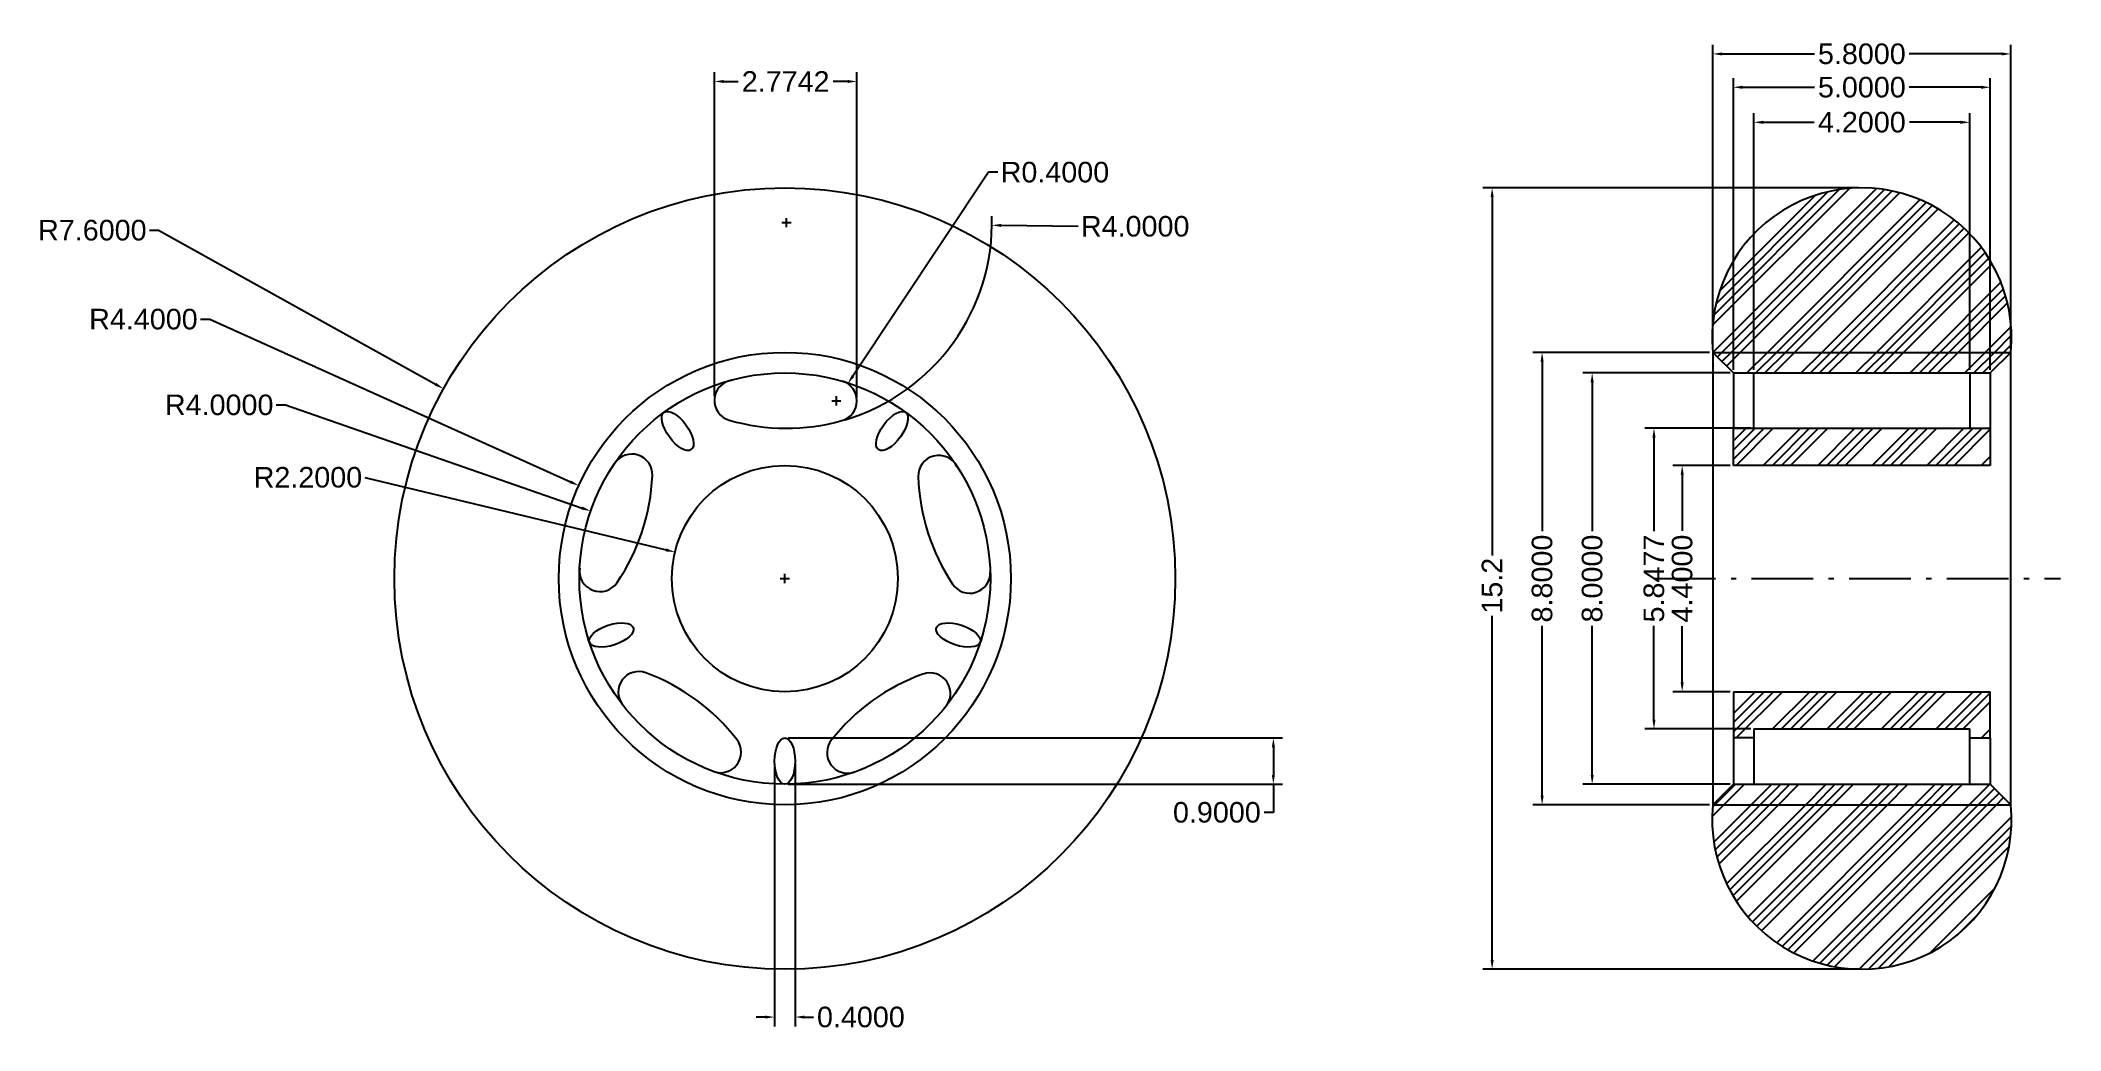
# Model space of a CAD drawing. Header units: centimetres. Extents: x 7.4 to 46.7, y 3.1 to 22.3.
import ezdxf

# ---------------------------------------------------------------- set-up
doc = ezdxf.new("R2010")
doc.units = ezdxf.units.CM
doc.header["$LTSCALE"] = 0.1
doc.header["$MEASUREMENT"] = 0
doc.linetypes.add('ACAD_ISO10W100', pattern=[18, 12, -3, 0, -3])
for name, color, linetype in [('Cotare', 3, 'Continuous'), ('Gauri', 1, 'Continuous'), ('Hasura roata', 4, 'Continuous'), ('Hasura suport bolt', 241, 'Continuous'), ('Linie centrala', 191, 'ACAD_ISO10W100'), ('Silicon', 2, 'Continuous'), ('Suport bolt', 30, 'Continuous')]:
    doc.layers.add(name, color=color, linetype=linetype)
doc.styles.get("Standard").update_dxf_attribs({"font": 'arial.ttf'})
doc.dimstyles.new('Proiect', dxfattribs={"dimtxt": 0.4, "dimasz": 0.18, "dimexe": 0.18, "dimexo": 0.0625, "dimgap": 0.09, "dimtad": 0, "dimtoh": 1, "dimdec": 4, "dimzin": 0, "dimdsep": 46, "dimtxsty": 'Standard', "dimcen": 0.09, "dimadec": 0, "dimazin": 0, "dimtfac": 1, "dimtdec": 4, "dimtofl": 0, "dimtmove": 0, "dimatfit": 3, "dimfxl": 1, "dimtolj": 1, "dimtzin": 0, "dimarcsym": 0})
pattern_1 = [(45, (4.7742, 0.17754), (-0.53033, 0.53033), []), (45, (4.951, 0.17754), (-0.53033, 0.53033), []), (45, (5.12775, 0.17754), (-0.53033, 0.53033), []), (45, (5.3045, 0.17754), (-0.53033, 0.53033), [])]

# ---------------------------------------------------------------- blocks, each defined once
blk = doc.blocks.new('*D8')
at = {"layer": 'Cotare', "color": 0, "lineweight": -2, "transparency": 16777216}
for p, q in [((9.527, 18.644), (9.707, 18.644)), ((9.707, 18.644), (15.095, 15.649)), ((21.805, 11.87), (21.985, 11.87)), ((21.895, 11.78), (21.895, 11.96))]:
    blk.add_line(p, q, dxfattribs=at)
at = {"layer": 'Cotare', "color": 0, "transparency": 16777216}
blk.add_solid([(15.11, 15.675), (15.08, 15.623), (15.252, 15.562)], dxfattribs=at)
at = {"layer": 'Defpoints', "color": 0, "transparency": 16777216}
for p in [(15.252, 15.562), (21.895, 11.87)]:
    blk.add_point(p, dxfattribs=at)
at = {"layer": 'Cotare', "color": 0, "transparency": 16777216, "insert": (8.416, 18.644), "char_height": 0.4, "attachment_point": 5}
blk.add_mtext('\\A1;R7.6000', dxfattribs=at)
blk = doc.blocks.new('*D9')
at = {"layer": 'Cotare', "color": 0, "lineweight": -2, "transparency": 16777216}
for p, q in [((10.521, 16.914), (10.701, 16.914)), ((10.701, 16.914), (17.72, 13.751)), ((21.805, 11.87), (21.985, 11.87)), ((21.895, 11.78), (21.895, 11.96))]:
    blk.add_line(p, q, dxfattribs=at)
at = {"layer": 'Cotare', "color": 0, "transparency": 16777216}
blk.add_solid([(17.732, 13.778), (17.707, 13.724), (17.884, 13.677)], dxfattribs=at)
at = {"layer": 'Defpoints', "color": 0, "transparency": 16777216}
for p in [(17.884, 13.677), (21.895, 11.87)]:
    blk.add_point(p, dxfattribs=at)
at = {"layer": 'Cotare', "color": 0, "transparency": 16777216, "insert": (9.41, 16.914), "char_height": 0.4, "attachment_point": 5}
blk.add_mtext('\\A1;R4.4000', dxfattribs=at)
blk = doc.blocks.new('*D10')
at = {"layer": 'Cotare', "color": 0, "lineweight": -2, "transparency": 16777216}
for p, q in [((11.996, 15.247), (12.176, 15.247)), ((12.176, 15.247), (17.947, 13.242)), ((21.805, 11.87), (21.985, 11.87)), ((21.895, 11.78), (21.895, 11.96))]:
    blk.add_line(p, q, dxfattribs=at)
at = {"layer": 'Cotare', "color": 0, "transparency": 16777216}
blk.add_solid([(17.957, 13.27), (17.937, 13.213), (18.117, 13.183)], dxfattribs=at)
at = {"layer": 'Defpoints', "color": 0, "transparency": 16777216}
for p in [(18.117, 13.183), (21.895, 11.87)]:
    blk.add_point(p, dxfattribs=at)
at = {"layer": 'Cotare', "color": 0, "transparency": 16777216, "insert": (10.885, 15.247), "char_height": 0.4, "attachment_point": 5}
blk.add_mtext('\\A1;R4.0000', dxfattribs=at)
blk = doc.blocks.new('*D11')
at = {"layer": 'Cotare', "color": 0, "lineweight": -2, "transparency": 16777216}
for p, q in [((20.524, 15.421), (20.524, 21.719)), ((23.298, 15.388), (23.298, 21.719)), ((20.704, 21.539), (20.989, 21.539)), ((23.118, 21.539), (22.833, 21.539))]:
    blk.add_line(p, q, dxfattribs=at)
at = {"layer": 'Cotare', "color": 0, "transparency": 16777216}
for points in [[(20.704, 21.569), (20.704, 21.509), (20.524, 21.539)], [(23.118, 21.569), (23.118, 21.509), (23.298, 21.539)]]:
    blk.add_solid(points, dxfattribs=at)
at = {"layer": 'Defpoints', "color": 0, "transparency": 16777216}
for p in [(23.298, 21.539), (20.524, 15.359), (23.298, 15.325)]:
    blk.add_point(p, dxfattribs=at)
at = {"layer": 'Cotare', "color": 0, "transparency": 16777216, "insert": (21.911, 21.539), "char_height": 0.4, "attachment_point": 5}
blk.add_mtext('\\A1;2.7742', dxfattribs=at)
blk = doc.blocks.new('*D12')
at = {"layer": 'Cotare', "color": 0, "lineweight": -2, "transparency": 16777216}
for p, q in [((21.695, 8.257), (21.695, 3.16)), ((22.095, 8.257), (22.095, 3.16)), ((21.515, 3.34), (21.335, 3.34)), ((22.275, 3.34), (22.455, 3.34))]:
    blk.add_line(p, q, dxfattribs=at)
at = {"layer": 'Cotare', "color": 0, "transparency": 16777216}
for points in [[(21.515, 3.37), (21.515, 3.31), (21.695, 3.34)], [(22.275, 3.37), (22.275, 3.31), (22.095, 3.34)]]:
    blk.add_solid(points, dxfattribs=at)
at = {"layer": 'Defpoints', "color": 0, "transparency": 16777216}
for p in [(21.695, 8.32), (22.095, 8.32), (22.095, 3.34)]:
    blk.add_point(p, dxfattribs=at)
at = {"layer": 'Cotare', "color": 0, "transparency": 16777216, "insert": (23.375, 3.34), "char_height": 0.4, "attachment_point": 5}
blk.add_mtext('\\A1;0.4000', dxfattribs=at)
blk = doc.blocks.new('*D13')
at = {"layer": 'Cotare', "color": 0, "lineweight": -2, "transparency": 16777216}
for p, q in [((21.926, 18.703), (21.926, 18.883)), ((21.836, 18.793), (22.016, 18.793)), ((27.603, 18.72), (26.105, 18.739))]:
    blk.add_line(p, q, dxfattribs=at)
blk.add_arc((21.926, 18.793), 4, 286.5643, 1.835, dxfattribs=at)
at = {"layer": 'Cotare', "color": 0, "transparency": 16777216}
blk.add_solid([(26.106, 18.769), (26.105, 18.709), (25.925, 18.742)], dxfattribs=at)
at = {"layer": 'Defpoints', "color": 0, "transparency": 16777216}
for p in [(21.926, 18.793), (25.925, 18.742)]:
    blk.add_point(p, dxfattribs=at)
at = {"layer": 'Cotare', "color": 0, "transparency": 16777216, "insert": (28.714, 18.72), "char_height": 0.4, "attachment_point": 5}
blk.add_mtext('\\A1;R4.0000', dxfattribs=at)
blk = doc.blocks.new('*D14')
at = {"layer": 'Cotare', "color": 0, "lineweight": -2, "transparency": 16777216}
for p, q in [((21.958, 8.77), (31.584, 8.77)), ((31.404, 8.59), (31.404, 8.05)), ((21.958, 7.87), (31.584, 7.87)), ((31.404, 7.87), (31.404, 7.321)), ((31.404, 7.321), (31.224, 7.321))]:
    blk.add_line(p, q, dxfattribs=at)
at = {"layer": 'Cotare', "color": 0, "transparency": 16777216}
for points in [[(31.374, 8.59), (31.434, 8.59), (31.404, 8.77)], [(31.374, 8.05), (31.434, 8.05), (31.404, 7.87)]]:
    blk.add_solid(points, dxfattribs=at)
at = {"layer": 'Defpoints', "color": 0, "transparency": 16777216}
for p in [(21.895, 8.77), (21.895, 7.87), (31.404, 7.87)]:
    blk.add_point(p, dxfattribs=at)
at = {"layer": 'Cotare', "color": 0, "transparency": 16777216, "insert": (30.304, 7.321), "char_height": 0.4, "attachment_point": 5}
blk.add_mtext('\\A1;0.9000', dxfattribs=at)
blk = doc.blocks.new('*D15')
at = {"layer": 'Cotare', "color": 0, "lineweight": -2, "transparency": 16777216}
for p, q in [((13.723, 13.838), (19.582, 12.427)), ((21.805, 11.87), (21.985, 11.87)), ((21.895, 11.78), (21.895, 11.96))]:
    blk.add_line(p, q, dxfattribs=at)
at = {"layer": 'Cotare', "color": 0, "transparency": 16777216}
blk.add_solid([(19.589, 12.456), (19.575, 12.398), (19.757, 12.385)], dxfattribs=at)
at = {"layer": 'Defpoints', "color": 0, "transparency": 16777216}
for p in [(19.757, 12.385), (21.895, 11.87)]:
    blk.add_point(p, dxfattribs=at)
at = {"layer": 'Cotare', "color": 0, "transparency": 16777216, "insert": (12.612, 13.838), "char_height": 0.4, "attachment_point": 5}
blk.add_mtext('\\A1;R2.2000', dxfattribs=at)
blk = doc.blocks.new('*D16')
at = {"layer": 'Cotare', "color": 0, "lineweight": -2, "transparency": 16777216}
for p, q in [((25.861, 19.773), (23.22, 15.81)), ((26.041, 19.773), (25.861, 19.773)), ((22.898, 15.237), (22.898, 15.417)), ((22.808, 15.327), (22.988, 15.327))]:
    blk.add_line(p, q, dxfattribs=at)
at = {"layer": 'Cotare', "color": 0, "transparency": 16777216}
blk.add_solid([(23.195, 15.826), (23.245, 15.793), (23.12, 15.66)], dxfattribs=at)
at = {"layer": 'Defpoints', "color": 0, "transparency": 16777216}
for p in [(23.12, 15.66), (22.898, 15.327)]:
    blk.add_point(p, dxfattribs=at)
at = {"layer": 'Cotare', "color": 0, "transparency": 16777216, "insert": (27.152, 19.773), "char_height": 0.4, "attachment_point": 5}
blk.add_mtext('\\A1;R0.4000', dxfattribs=at)
blk = doc.blocks.new('*D17')
at = {"layer": 'Cotare', "color": 0, "lineweight": -2, "transparency": 16777216}
for p, q in [((42.796, 19.47), (35.482, 19.47)), ((35.662, 19.29), (35.662, 12.319)), ((35.662, 4.45), (35.662, 11.142)), ((42.796, 4.27), (35.482, 4.27))]:
    blk.add_line(p, q, dxfattribs=at)
at = {"layer": 'Cotare', "color": 0, "transparency": 16777216}
for points in [[(35.632, 19.29), (35.692, 19.29), (35.662, 19.47)], [(35.632, 4.45), (35.692, 4.45), (35.662, 4.27)]]:
    blk.add_solid(points, dxfattribs=at)
at = {"layer": 'Defpoints', "color": 0, "transparency": 16777216}
for p in [(42.858, 19.47), (35.662, 4.27), (42.858, 4.27)]:
    blk.add_point(p, dxfattribs=at)
at = {"layer": 'Cotare', "color": 0, "transparency": 16777216, "insert": (35.662, 11.731), "char_height": 0.4, "attachment_point": 5, "rotation": 90}
blk.add_mtext('\\A1;15.2', dxfattribs=at)
blk = doc.blocks.new('*D19')
at = {"layer": 'Cotare', "color": 0, "lineweight": -2, "transparency": 16777216}
for p, q in [((39.958, 16.332), (39.958, 22.255)), ((40.138, 22.075), (41.939, 22.075)), ((45.578, 22.075), (43.778, 22.075)), ((45.758, 16.332), (45.758, 22.255))]:
    blk.add_line(p, q, dxfattribs=at)
at = {"layer": 'Cotare', "color": 0, "transparency": 16777216}
for points in [[(40.138, 22.105), (40.138, 22.045), (39.958, 22.075)], [(45.578, 22.105), (45.578, 22.045), (45.758, 22.075)]]:
    blk.add_solid(points, dxfattribs=at)
at = {"layer": 'Defpoints', "color": 0, "transparency": 16777216}
for p in [(45.758, 22.075), (39.958, 16.27), (45.758, 16.27)]:
    blk.add_point(p, dxfattribs=at)
at = {"layer": 'Cotare', "color": 0, "transparency": 16777216, "insert": (42.858, 22.075), "char_height": 0.4, "attachment_point": 5}
blk.add_mtext('\\A1;5.8000', dxfattribs=at)
blk = doc.blocks.new('*D20')
at = {"layer": 'Cotare', "color": 0, "lineweight": -2, "transparency": 16777216}
for p, q in [((40.358, 15.932), (40.358, 21.606)), ((40.538, 21.426), (41.939, 21.426)), ((45.178, 21.426), (43.778, 21.426)), ((45.358, 15.932), (45.358, 21.606))]:
    blk.add_line(p, q, dxfattribs=at)
at = {"layer": 'Cotare', "color": 0, "transparency": 16777216}
for points in [[(40.538, 21.456), (40.538, 21.396), (40.358, 21.426)], [(45.178, 21.456), (45.178, 21.396), (45.358, 21.426)]]:
    blk.add_solid(points, dxfattribs=at)
at = {"layer": 'Defpoints', "color": 0, "transparency": 16777216}
for p in [(45.358, 21.426), (40.358, 15.87), (45.358, 15.87)]:
    blk.add_point(p, dxfattribs=at)
at = {"layer": 'Cotare', "color": 0, "transparency": 16777216, "insert": (42.858, 21.426), "char_height": 0.4, "attachment_point": 5}
blk.add_mtext('\\A1;5.0000', dxfattribs=at)
blk = doc.blocks.new('*D21')
at = {"layer": 'Cotare', "color": 0, "lineweight": -2, "transparency": 16777216}
for p, q in [((40.758, 15.932), (40.758, 20.925)), ((44.958, 15.932), (44.958, 20.925)), ((40.938, 20.745), (41.931, 20.745)), ((44.778, 20.745), (43.786, 20.745))]:
    blk.add_line(p, q, dxfattribs=at)
at = {"layer": 'Cotare', "color": 0, "transparency": 16777216}
for points in [[(40.938, 20.775), (40.938, 20.715), (40.758, 20.745)], [(44.778, 20.775), (44.778, 20.715), (44.958, 20.745)]]:
    blk.add_solid(points, dxfattribs=at)
at = {"layer": 'Defpoints', "color": 0, "transparency": 16777216}
for p in [(44.958, 20.745), (40.758, 15.87), (44.958, 15.87)]:
    blk.add_point(p, dxfattribs=at)
at = {"layer": 'Cotare', "color": 0, "transparency": 16777216, "insert": (42.858, 20.745), "char_height": 0.4, "attachment_point": 5}
blk.add_mtext('\\A1;4.2000', dxfattribs=at)
blk = doc.blocks.new('*D22')
at = {"layer": 'Cotare', "color": 0, "lineweight": -2, "transparency": 16777216}
for p, q in [((39.896, 16.27), (36.455, 16.27)), ((36.635, 16.09), (36.635, 12.79)), ((36.635, 7.65), (36.635, 10.95)), ((39.896, 7.47), (36.455, 7.47))]:
    blk.add_line(p, q, dxfattribs=at)
at = {"layer": 'Cotare', "color": 0, "transparency": 16777216}
for points in [[(36.605, 16.09), (36.665, 16.09), (36.635, 16.27)], [(36.605, 7.65), (36.665, 7.65), (36.635, 7.47)]]:
    blk.add_solid(points, dxfattribs=at)
at = {"layer": 'Defpoints', "color": 0, "transparency": 16777216}
for p in [(39.958, 16.27), (36.635, 7.47), (39.958, 7.47)]:
    blk.add_point(p, dxfattribs=at)
at = {"layer": 'Cotare', "color": 0, "transparency": 16777216, "insert": (36.635, 11.87), "char_height": 0.4, "attachment_point": 5, "rotation": 90}
blk.add_mtext('\\A1;8.8000', dxfattribs=at)
blk = doc.blocks.new('*D23')
at = {"layer": 'Cotare', "color": 0, "lineweight": -2, "transparency": 16777216}
for p, q in [((40.296, 15.87), (37.429, 15.87)), ((37.609, 15.69), (37.609, 12.79)), ((37.609, 8.05), (37.609, 10.95)), ((40.296, 7.87), (37.429, 7.87))]:
    blk.add_line(p, q, dxfattribs=at)
at = {"layer": 'Cotare', "color": 0, "transparency": 16777216}
for points in [[(37.579, 15.69), (37.639, 15.69), (37.609, 15.87)], [(37.579, 8.05), (37.639, 8.05), (37.609, 7.87)]]:
    blk.add_solid(points, dxfattribs=at)
at = {"layer": 'Defpoints', "color": 0, "transparency": 16777216}
for p in [(40.358, 15.87), (37.609, 7.87), (40.358, 7.87)]:
    blk.add_point(p, dxfattribs=at)
at = {"layer": 'Cotare', "color": 0, "transparency": 16777216, "insert": (37.609, 11.87), "char_height": 0.4, "attachment_point": 5, "rotation": 90}
blk.add_mtext('\\A1;8.0000', dxfattribs=at)
blk = doc.blocks.new('*D24')
at = {"layer": 'Cotare', "color": 0, "lineweight": -2, "transparency": 16777216}
for p, q in [((40.696, 14.793), (38.632, 14.793)), ((38.812, 14.613), (38.812, 12.79)), ((38.812, 9.126), (38.812, 10.949)), ((40.696, 8.946), (38.632, 8.946))]:
    blk.add_line(p, q, dxfattribs=at)
at = {"layer": 'Cotare', "color": 0, "transparency": 16777216}
for points in [[(38.782, 14.613), (38.842, 14.613), (38.812, 14.793)], [(38.782, 9.126), (38.842, 9.126), (38.812, 8.946)]]:
    blk.add_solid(points, dxfattribs=at)
at = {"layer": 'Defpoints', "color": 0, "transparency": 16777216}
for p in [(40.758, 14.793), (38.812, 8.946), (40.758, 8.946)]:
    blk.add_point(p, dxfattribs=at)
at = {"layer": 'Cotare', "color": 0, "transparency": 16777216, "insert": (38.812, 11.87), "char_height": 0.4, "attachment_point": 5, "rotation": 90}
blk.add_mtext('\\A1;5.8477', dxfattribs=at)
blk = doc.blocks.new('*D25')
at = {"layer": 'Cotare', "color": 0, "lineweight": -2, "transparency": 16777216}
for p, q in [((40.296, 14.07), (39.181, 14.07)), ((39.361, 13.89), (39.361, 12.797)), ((39.361, 9.85), (39.361, 10.942)), ((40.296, 9.67), (39.181, 9.67))]:
    blk.add_line(p, q, dxfattribs=at)
at = {"layer": 'Cotare', "color": 0, "transparency": 16777216}
for points in [[(39.331, 13.89), (39.391, 13.89), (39.361, 14.07)], [(39.331, 9.85), (39.391, 9.85), (39.361, 9.67)]]:
    blk.add_solid(points, dxfattribs=at)
at = {"layer": 'Defpoints', "color": 0, "transparency": 16777216}
for p in [(40.358, 14.07), (39.361, 9.67), (40.358, 9.67)]:
    blk.add_point(p, dxfattribs=at)
at = {"layer": 'Cotare', "color": 0, "transparency": 16777216, "insert": (39.361, 11.87), "char_height": 0.4, "attachment_point": 5, "rotation": 90}
blk.add_mtext('\\A1;4.4000', dxfattribs=at)

msp = doc.modelspace()

# ---------------------------------------------------------------- hatches: boundary and pattern name
at = {"layer": 'Hasura roata'}
h = msp.add_hatch(dxfattribs=at)
h.set_pattern_fill('ANSI34', color=256)
h.set_pattern_definition(pattern_1)
h.paths.add_polyline_path([(45.75822, 16.26963, 1.10342747), (39.95822, 16.26963)])
h.paths.add_polyline_path([(45.75822, 7.46963), (39.95822, 7.46963, 1.10342747)])
at = {"layer": 'Hasura suport bolt'}
h = msp.add_hatch(dxfattribs=at)
h.set_pattern_fill('ANSI34', color=256)
h.set_pattern_definition(pattern_1)
h.paths.add_polyline_path([(44.95822, 15.86963), (45.35822, 15.86963), (45.75822, 16.26963), (39.95822, 16.26963), (40.35822, 15.86963), (40.75822, 15.86963)])
h.paths.add_polyline_path([(45.35822, 14.06963), (45.35822, 14.79347), (44.95822, 14.79347), (40.75822, 14.79347), (40.35822, 14.79347), (40.35822, 14.06963)])
h.paths.add_polyline_path([(40.75822, 7.86963), (40.35822, 7.86963), (39.95822, 7.46963), (45.75822, 7.46963), (45.35822, 7.86963), (44.95822, 7.86963)])
h.paths.add_polyline_path([(40.35822, 9.66963), (40.35822, 8.76963), (40.75822, 8.76963), (40.75822, 8.9458), (44.95822, 8.9458), (44.95822, 8.76963), (45.35822, 8.76963), (45.35822, 9.66963)])

# ---------------------------------------------------------------- linework, layer by layer
at = {"layer": 'Gauri'}
for p, q in [((40.35822, 15.86963), (40.35822, 14.79347)), ((40.35822, 15.86963), (40.75822, 15.86963)), ((44.95822, 15.86963), (45.35822, 15.86963)), ((45.35822, 15.86963), (45.35822, 14.79347)), ((40.35822, 14.79347), (40.75822, 14.79347)), ((44.95822, 14.79347), (45.35822, 14.79347)), ((40.75822, 8.76963), (40.35822, 8.76963)), ((40.35822, 8.76963), (40.35822, 7.86963)), ((44.95822, 8.76963), (45.35822, 8.76963)), ((45.35822, 8.76963), (45.35822, 7.86963)), ((40.35822, 7.86963), (40.75822, 7.86963)), ((44.95822, 7.86963), (45.35822, 7.86963))]:
    msp.add_line(p, q, dxfattribs=at)
for points in [[(20.85596, 15.73017, 0.79660622), (20.81172, 14.95167, 0.13982554), (23.00601, 14.94208, 0.75465448), (23.00937, 15.71139)], [(17.90261, 12.07403, 0.79660622), (18.62933, 11.79139, 0.13982554), (19.31653, 13.87531, 0.75465448), (18.58591, 14.11624)], [(25.24579, 14.05118, 0.79660622), (24.49172, 13.85268, 0.13982554), (25.16067, 11.76283, 0.75465448), (25.89337, 11.99736)], [(20.46717, 8.13542, 0.79660622), (20.96055, 8.73924, 0.13982554), (19.19097, 10.03677, 0.75465448), (18.73606, 9.41636)], [(25.0055, 9.35736, 0.79660622), (24.5837, 10.01318, 0.13982554), (22.80285, 8.73118, 0.75465448), (23.25232, 8.10681)]]:
    msp.add_lwpolyline(points, format="xyb", dxfattribs=at)
for centre, major_axis in [((19.80877, 14.74164), (0.2645, -0.36406)), ((23.98204, 14.74164), (-0.2645, -0.36406)), ((18.51916, 10.77262), (0.42798, 0.13906)), ((25.27166, 10.77262), (-0.42798, 0.13906)), ((21.89541, 8.31963), (0, 0.45))]:
    msp.add_ellipse(centre, major_axis=major_axis, ratio=0.44444444, dxfattribs=at)
at = {"layer": 'Linie centrala'}
msp.add_line((38.81216, 11.86963), (46.72659, 11.86963), dxfattribs=at)
at = {"layer": 'Silicon'}
msp.add_lwpolyline([(45.75822, 7.46963), (45.75822, 11.86963), (45.75822, 16.26963, 1.10342747), (39.95822, 16.26963), (39.95822, 11.86963), (39.95822, 7.46963, 1.10342747)], format="xyb", close=True, dxfattribs=at)
msp.add_circle((21.89541, 11.86963), 7.6, dxfattribs=at)
at = {"layer": 'Suport bolt'}
for p, q in [((39.95822, 16.26963), (45.75822, 16.26963)), ((39.95822, 16.26963), (40.35822, 15.86963)), ((45.75822, 16.26963), (45.35822, 15.86963)), ((40.75822, 15.86963), (44.95822, 15.86963)), ((40.75822, 14.79347), (44.95822, 14.79347)), ((45.35822, 14.06963), (40.35822, 14.06963)), ((40.35822, 9.66963), (45.35822, 9.66963)), ((40.75822, 8.9458), (44.95822, 8.9458)), ((39.95822, 7.46963), (40.35822, 7.86963)), ((40.75822, 7.86963), (44.95822, 7.86963)), ((45.35822, 7.86963), (45.75822, 7.46963)), ((39.95822, 7.46963), (45.75822, 7.46963))]:
    msp.add_line(p, q, dxfattribs=at)
for points in [[(40.75822, 14.79347), (40.75822, 15.86963)], [(44.95822, 15.86963), (44.95822, 14.79347)], [(40.35822, 14.06963), (40.35822, 14.79347)], [(45.35822, 14.79347), (45.35822, 14.06963)], [(40.35822, 9.66963), (40.35822, 8.76963)], [(45.35822, 8.76963), (45.35822, 9.66963)], [(40.75822, 8.9458), (40.75822, 7.86963)], [(44.95822, 7.86963), (44.95822, 8.9458)]]:
    msp.add_lwpolyline(points, dxfattribs=at)
for radius in [4.4, 4, 2.2]:
    msp.add_circle((21.89541, 11.86963), radius, dxfattribs=at)

# ---------------------------------------------------------------- dimensions: what is measured, and where the dimension line sits
at = {"layer": 'Cotare'}
for base, p1, p2, picture, middle in [((45.75822, 22.07495), (39.95822, 16.26963), (45.75822, 16.26963), '*D19', (42.85822, 22.07495)), ((45.35822, 21.42641), (40.35822, 15.86963), (45.35822, 15.86963), '*D20', (42.85822, 21.42641))]:
    dim = msp.add_linear_dim(base=base, p1=p1, p2=p2, dimstyle='Proiect', dxfattribs=at)
    dim.commit()
    dim.dimension.update_dxf_attribs({"geometry": picture, "text_midpoint": middle, "dimtype": 160})
for base, p1, p2, picture, middle in [((23.29797, 21.53932), (20.52376, 15.35854), (23.29797, 15.32546), '*D11', (21.91087, 21.53932)), ((44.95822, 20.74544), (40.75822, 15.86963), (44.95822, 15.86963), '*D21', (42.85822, 20.74544)), ((22.09541, 3.34042), (21.69541, 8.31963), (22.09541, 8.31963), '*D12', (23.37501, 3.34042))]:
    dim = msp.add_linear_dim(base=base, p1=p1, p2=p2, dimstyle='Proiect', dxfattribs=at)
    dim.commit()
    dim.dimension.update_dxf_attribs({"geometry": picture, "text_midpoint": middle})
for center, mpoint, picture, middle in [((22.89798, 15.32721), (23.11982, 15.66006), '*D16', (27.1519, 19.77262)), ((21.89541, 11.86963), (15.25239, 15.56156), '*D8', (8.41558, 18.6437)), ((21.92569, 18.79343), (25.92535, 18.74154), '*D13', (27.60281, 18.71977)), ((21.89541, 11.86963), (17.88379, 13.6771), '*D9', (9.40963, 16.91353)), ((21.89541, 11.86963), (18.11706, 13.18268), '*D10', (10.88468, 15.24743)), ((21.89541, 11.86963), (19.7566, 12.38492), '*D15', (13.72333, 13.83846))]:
    dim = msp.add_radius_dim(center=center, mpoint=mpoint, dimstyle='Proiect', dxfattribs=at)
    dim.commit()
    dim.dimension.update_dxf_attribs({"geometry": picture, "text_midpoint": middle, "dimtype": 164})
dim = msp.add_linear_dim(base=(35.66181, 4.26969), p1=(42.85822, 19.46957), p2=(42.85822, 4.26969), angle=90, dimstyle='Proiect', override={"dimdec": 1}, dxfattribs=at)
dim.commit()
dim.dimension.update_dxf_attribs({"geometry": '*D17', "text_midpoint": (35.66181, 11.7307), "dimtype": 160})
for base, p1, p2, picture, middle in [((36.63541, 7.46963), (39.95822, 16.26963), (39.95822, 7.46963), '*D22', (36.63541, 11.86963)), ((37.60901, 7.86963), (40.35822, 15.86963), (40.35822, 7.86963), '*D23', (37.60901, 11.86963)), ((38.81216, 8.9458), (40.75822, 14.79347), (40.75822, 8.9458), '*D24', (38.81216, 11.86963)), ((31.4036, 7.86963), (21.89541, 8.76963), (21.89541, 7.86963), '*D14', (30.30399, 7.32061))]:
    dim = msp.add_linear_dim(base=base, p1=p1, p2=p2, angle=90, dimstyle='Proiect', dxfattribs=at)
    dim.commit()
    dim.dimension.update_dxf_attribs({"geometry": picture, "text_midpoint": middle, "dimtype": 160})
dim = msp.add_linear_dim(base=(39.3615, 9.66963), p1=(40.35822, 14.06963), p2=(40.35822, 9.66963), angle=90, dimstyle='Proiect', dxfattribs=at)
dim.commit()
dim.dimension.update_dxf_attribs({"geometry": '*D25', "text_midpoint": (39.3615, 11.86963)})

doc.saveas('drawing.dxf')
